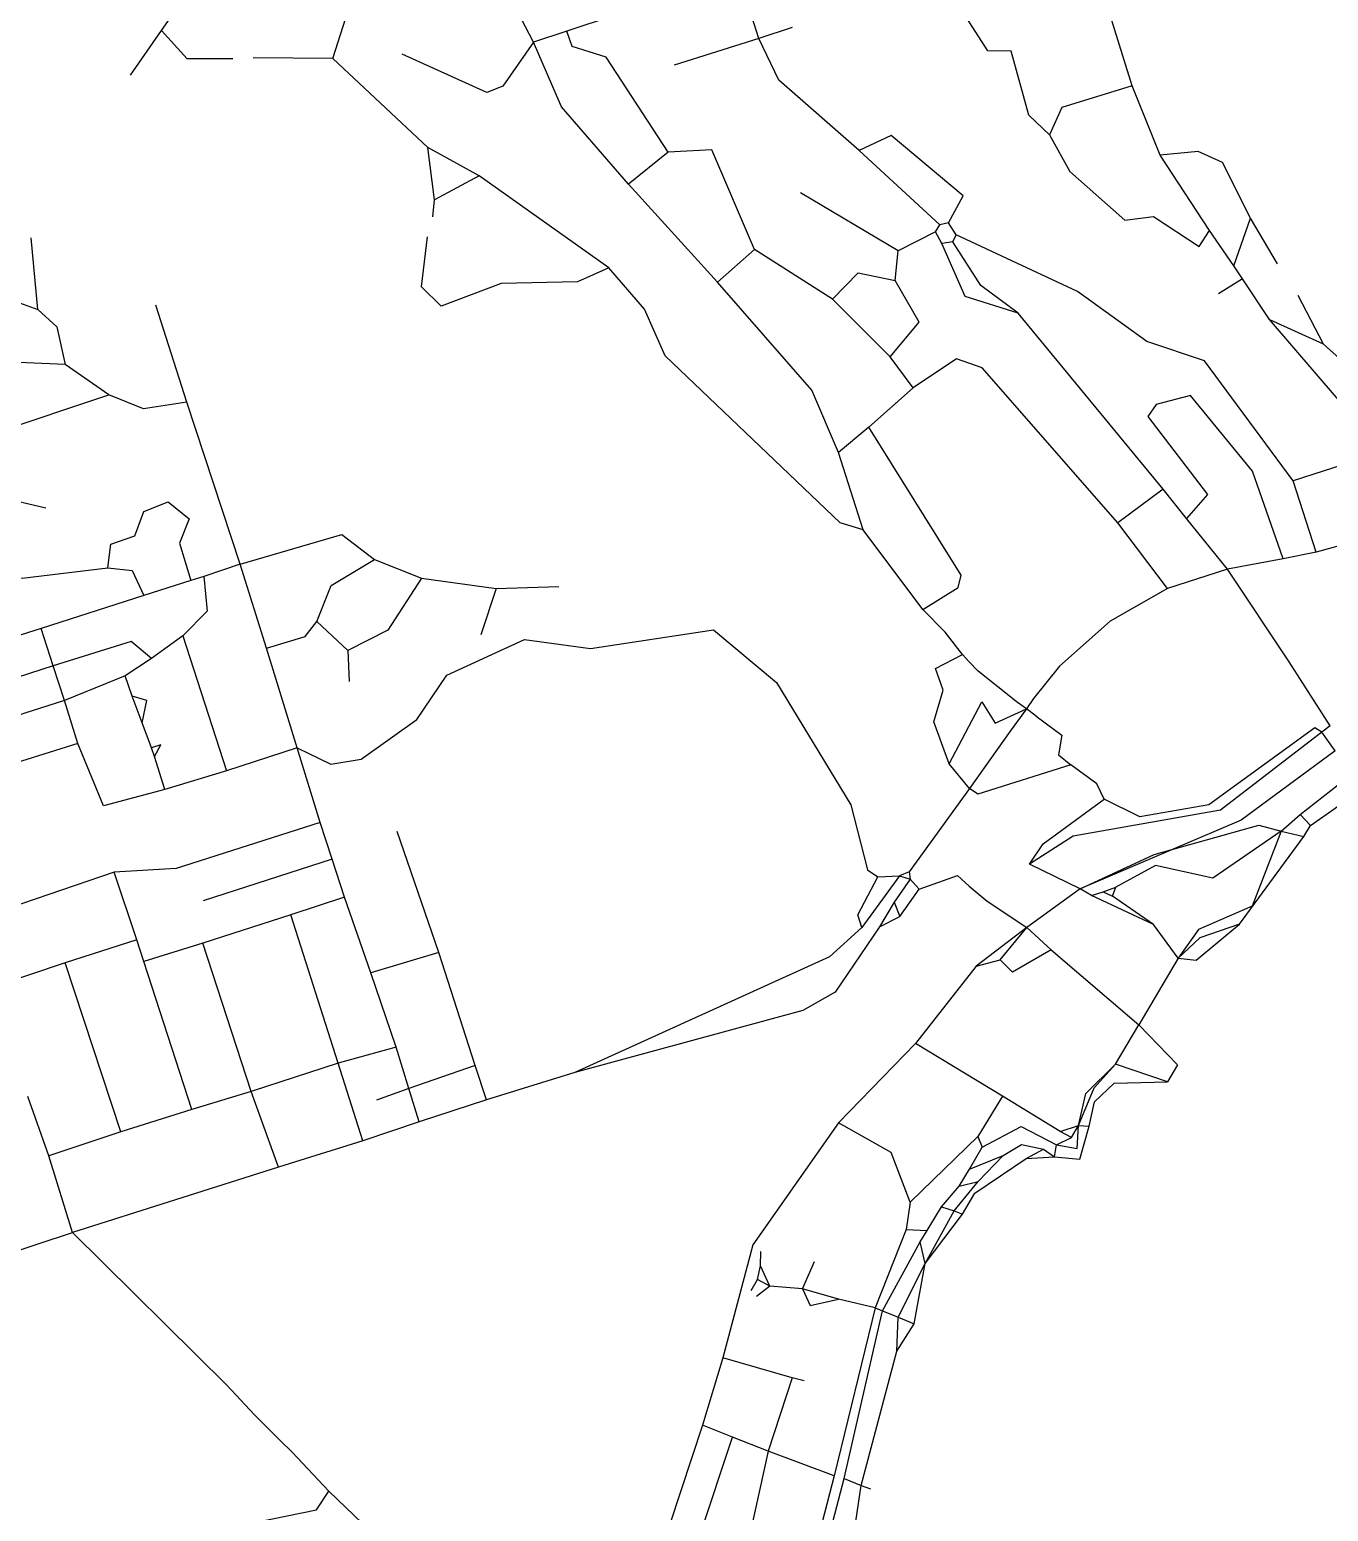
# Model space of a CAD drawing. Header units: metres. Extents: x 609554 to 651406, y 4826501 to 4857446.
# Drawn here: x 621725 to 623561, y 4831387 to 4833481 of the extents above; entities that cross this region are included whole.
import ezdxf

# ---------------------------------------------------------------- set-up
doc = ezdxf.new("R2010")
doc.units = ezdxf.units.M

msp = doc.modelspace()

# ---------------------------------------------------------------- linework, layer by layer
at = {"layer": 'ROADS'}
for points in [[(622755.7, 4833468.2), (622726.1, 4833562.1)], [(622153.8, 4833439.9), (622186.5, 4833543.6)], [(622437.1, 4833463.1), (622398.2, 4833538.3)], [(623283.3, 4833401.4), (623240.7, 4833537.9)], [(621911.6, 4833479.7), (621939.5, 4833519.3)], [(622618.1, 4833523.2), (622484.6, 4833478.6)], [(623166.3, 4833332), (623137.4, 4833360), (623112.3, 4833450.2), (623079.2, 4833450.6), (623027.7, 4833531.8)], [(621868, 4833416.3), (621911.6, 4833479.7)], [(622012.5, 4833439.3), (621947.8, 4833439.7), (621911.6, 4833479.7)], [(622484.6, 4833478.6), (622437.1, 4833463.1)], [(622627.6, 4833307.5), (622540, 4833442), (622492, 4833456.8), (622484.6, 4833478.6)], [(622802.8, 4833483.8), (622755.7, 4833468.2)], [(622437.1, 4833463.1), (622393.9, 4833400.8), (622371.5, 4833391.7), (622251.5, 4833446.1)], [(622571.6, 4833262.3), (622476.7, 4833371.6), (622437.1, 4833463.1)], [(622755.7, 4833468.2), (622635.9, 4833430.7)], [(622897.5, 4833309.9), (622783.9, 4833409.2), (622755.7, 4833468.2)], [(622153.8, 4833439.9), (622040.9, 4833440.9)], [(622288, 4833314.3), (622153.8, 4833439.9)], [(623283.3, 4833401.4), (623184, 4833370.8), (623166.3, 4833332)], [(623322.6, 4833303.2), (623283.3, 4833401.4)], [(621563.3, 4833375.6), (621546, 4833283.6), (621581, 4833165.3), (621622.5, 4833126.6), (621736.6, 4833085.3)], [(623023.5, 4833207.8), (623044.4, 4833246.1), (622942.5, 4833331.2), (622897.5, 4833309.9)], [(623166.3, 4833332), (623195.1, 4833280.2), (623272.7, 4833211.5), (623313.2, 4833216.9), (623377.8, 4833174.4), (623392.6, 4833196.7)], [(622297.6, 4833240.4), (622288, 4833314.3)], [(622360.6, 4833274.3), (622288, 4833314.3)], [(622627.6, 4833307.5), (622571.6, 4833262.3)], [(622749.7, 4833169.9), (622689.2, 4833310.9), (622627.6, 4833307.5)], [(623011.3, 4833205), (622897.5, 4833309.9)], [(623450.3, 4833214.3), (623410.7, 4833293.2), (623376.3, 4833308.6), (623322.6, 4833303.2)], [(623392.6, 4833196.7), (623322.6, 4833303.2)], [(622360.6, 4833274.3), (622297.6, 4833240.4)], [(622543.9, 4833144), (622360.6, 4833274.3)], [(622697.2, 4833124), (622571.6, 4833262.3)], [(622952.7, 4833168), (622814.8, 4833250)], [(622294.8, 4833216.3), (622297.6, 4833240.4)], [(623005.2, 4833195), (623011.3, 4833205)], [(623023.5, 4833207.8), (623011.3, 4833205)], [(623034.5, 4833190.7), (623023.5, 4833207.8)], [(623427.1, 4833147), (623450.3, 4833214.3)], [(623488.4, 4833150), (623450.3, 4833214.3)], [(621736.6, 4833085.3), (621727.6, 4833186.7)], [(622543.9, 4833144), (622499.6, 4833124.5), (622391.6, 4833121.9), (622306.9, 4833090.2), (622279, 4833117.1), (622287.6, 4833187.8)], [(623005.2, 4833195), (622952.7, 4833168)], [(623014.5, 4833178.5), (623005.2, 4833195)], [(623029.7, 4833180.7), (623034.5, 4833190.7)], [(623511, 4832843.1), (623385.5, 4833012.8), (623303.9, 4833040.2), (623206.2, 4833110.9), (623034.5, 4833190.7)], [(623427.1, 4833147), (623392.6, 4833196.7)], [(622697.2, 4833124), (622749.7, 4833169.9)], [(622859.9, 4833100.1), (622749.7, 4833169.9)], [(622948.4, 4833126.1), (622952.7, 4833168)], [(623029.7, 4833180.7), (623014.5, 4833178.5)], [(623122.3, 4833080.3), (623047.5, 4833103.8), (623014.5, 4833178.5)], [(623122.3, 4833080.3), (623069.4, 4833119.4), (623029.7, 4833180.7)], [(622902.9, 4832773.8), (622870.5, 4832783.9), (622623.2, 4833019.9), (622594.1, 4833085.6), (622543.9, 4833144)], [(623439.3, 4833128.6), (623427.1, 4833147)], [(622868.3, 4832883), (622830.5, 4832971.2), (622697.2, 4833124)], [(622859.9, 4833100.1), (622895.9, 4833137), (622948.4, 4833126.1)], [(622941.5, 4833018.4), (622982.3, 4833067.2), (622948.4, 4833126.1)], [(623439.3, 4833128.6), (623405.3, 4833107.3)], [(623477.4, 4833071.2), (623439.3, 4833128.6)], [(622941.5, 4833018.4), (622859.9, 4833100.1)], [(623517.5, 4833105.7), (623553, 4833036.8)], [(621736.6, 4833085.3), (621763.5, 4833060.9), (621775.6, 4833007.6)], [(621947.4, 4832954.2), (621903.6, 4833091.5)], [(623327.2, 4832831.5), (623122.3, 4833080.3)], [(623477.4, 4833071.2), (623553, 4833036.8)], [(623638, 4832884.3), (623477.4, 4833071.2)], [(623553, 4833036.8), (623604.1, 4832991.3)], [(621775.6, 4833007.6), (621622, 4833014.3)], [(622973.8, 4832974.7), (622941.5, 4833018.4)], [(623263.2, 4832783.6), (623071.3, 4833002.8), (623034.9, 4833015.5), (622973.8, 4832974.7)], [(621837.2, 4832964.6), (621775.6, 4833007.6)], [(622973.8, 4832974.7), (622911.3, 4832918.9)], [(621667.4, 4832866.7), (621673.1, 4832910.1), (621837.2, 4832964.6)], [(621947.4, 4832954.2), (621886, 4832945), (621837.2, 4832964.6)], [(622022.9, 4832725.5), (621947.4, 4832954.2)], [(623496.8, 4832733.1), (623453.1, 4832856.7), (623365.8, 4832963.7), (623317.1, 4832951.2), (623305.3, 4832934.2), (623389.8, 4832823.7), (623360, 4832789.9)], [(622911.3, 4832918.9), (622868.3, 4832883)], [(622987.6, 4832661.5), (623037.5, 4832692.3), (623041.4, 4832709.8), (622911.3, 4832918.9)], [(622902.9, 4832773.8), (622868.3, 4832883)], [(623638, 4832884.3), (623511, 4832843.1)], [(621748, 4832804.6), (621698.2, 4832816.2), (621667.4, 4832866.7)], [(623327.2, 4832831.5), (623263.2, 4832783.6)], [(623360, 4832789.9), (623327.2, 4832831.5)], [(623543.1, 4832742.4), (623511, 4832843.1)], [(621835.6, 4832720.1), (621839.8, 4832753.5), (621873.7, 4832765.5), (621886.4, 4832799.8), (621921.2, 4832813.6), (621950.7, 4832789.5), (621936.9, 4832755.2), (621953.1, 4832702.3)], [(623333.4, 4832691.2), (623263.2, 4832783.6)], [(623418.1, 4832718.3), (623360, 4832789.9)], [(623697.1, 4832784.6), (623543.1, 4832742.4)], [(622022.9, 4832725.5), (622166.6, 4832767.4), (622212.6, 4832731.8)], [(622987.6, 4832661.5), (622902.9, 4832773.8)], [(623543.1, 4832742.4), (623496.8, 4832733.1)], [(622022.9, 4832725.5), (621971.6, 4832708.2)], [(622060, 4832606.8), (622022.9, 4832725.5)], [(622131.2, 4832644.5), (622151.5, 4832695.4), (622212.6, 4832731.8)], [(622212.6, 4832731.8), (622278.8, 4832705.7)], [(623496.8, 4832733.1), (623418.1, 4832718.3)], [(621665.6, 4832715.5), (621714.7, 4832705.8), (621835.6, 4832720.1)], [(621835.6, 4832720.1), (621870.2, 4832716.4), (621886.7, 4832681.3)], [(621953.1, 4832702.3), (621886.7, 4832681.3)], [(621971.6, 4832708.2), (621976.2, 4832659.2), (621941.8, 4832624.2)], [(621971.6, 4832708.2), (621953.1, 4832702.3)], [(622278.8, 4832705.7), (622231.2, 4832632), (622174.9, 4832603.3)], [(622278.8, 4832705.7), (622384.6, 4832691.1)], [(623418.1, 4832718.3), (623333.4, 4832691.2)], [(623505.3, 4832587.5), (623418.1, 4832718.3)], [(621886.7, 4832681.3), (621741.7, 4832634.5)], [(622384.6, 4832691.1), (622362.9, 4832625.7)], [(622384.6, 4832691.1), (622472.9, 4832694.1)], [(623333.4, 4832691.2), (623252, 4832645.1), (623180.4, 4832581.4)], [(623018.9, 4832629.5), (622987.6, 4832661.5)], [(622060, 4832606.8), (622114.5, 4832623.2), (622131.2, 4832644.5)], [(622131.2, 4832644.5), (622174.9, 4832603.3)], [(621741.7, 4832634.5), (621524.5, 4832565.6)], [(621758.3, 4832581.8), (621741.7, 4832634.5)], [(621897.5, 4832592.3), (621868.8, 4832616.3), (621758.3, 4832581.8)], [(621941.8, 4832624.2), (621897.5, 4832592.3)], [(621941.8, 4832624.2), (622003.4, 4832433.5)], [(622103.1, 4832465.7), (622151, 4832442.9), (622193.7, 4832450), (622272.6, 4832506.1), (622314.8, 4832568.5), (622424.4, 4832618.9), (622517.8, 4832606.1), (622691.8, 4832632.8), (622780.6, 4832558.4), (622885.7, 4832385.2), (622909.3, 4832293.7), (622924, 4832283.5)], [(623043.7, 4832597.6), (623018.9, 4832629.5)], [(622103.1, 4832465.7), (622060, 4832606.8)], [(622174.9, 4832603.3), (622177, 4832559.4)], [(623024.8, 4832443.2), (623003.1, 4832502.6), (623016.1, 4832547.3), (623005.4, 4832577.9), (623043.7, 4832597.6)], [(623052.5, 4832587.8), (623043.7, 4832597.6)], [(621758.3, 4832581.8), (621605.3, 4832532.5)], [(621774.7, 4832532.6), (621758.3, 4832581.8)], [(621897.5, 4832592.3), (621860.3, 4832567.5)], [(623065.6, 4832574.2), (623052.5, 4832587.8)], [(623180.4, 4832581.4), (623144, 4832535.7)], [(623562.9, 4832496.9), (623505.3, 4832587.5)], [(621860.3, 4832567.5), (621774.7, 4832532.6)], [(621869.9, 4832538.9), (621860.3, 4832567.5)], [(623121.2, 4832530.1), (623065.6, 4832574.2)], [(621774.7, 4832532.6), (621558.6, 4832464.2)], [(621793.5, 4832471.9), (621774.7, 4832532.6)], [(621884.2, 4832501.3), (621869.9, 4832538.9)], [(621884.2, 4832501.3), (621890.8, 4832533), (621869.9, 4832538.9)], [(623144, 4832535.7), (623133.8, 4832521.1)], [(623024.8, 4832443.2), (623071, 4832531.1)], [(623071, 4832531.1), (623089.8, 4832500.7), (623133.8, 4832521.1)], [(623133.8, 4832521.1), (623110.9, 4832489.6)], [(623133.8, 4832521.1), (623121.2, 4832530.1)], [(623147.4, 4832510.8), (623133.8, 4832521.1)], [(621897.6, 4832466.1), (621884.2, 4832501.3)], [(623147.4, 4832510.8), (623183.9, 4832484), (623179.3, 4832456), (623196.6, 4832441.8)], [(623551.3, 4832487.9), (623541.2, 4832494.3), (623391.4, 4832385.3), (623294.2, 4832368.3), (623243.8, 4832393.2)], [(623562.9, 4832496.9), (623551.3, 4832487.9)], [(621793.5, 4832471.9), (621648.9, 4832426.8)], [(621916.1, 4832407), (621829.8, 4832384.1), (621793.5, 4832471.9)], [(621901.5, 4832453.6), (621910.5, 4832470.1), (621897.6, 4832466.1)], [(623110.9, 4832489.6), (623074.3, 4832437.8)], [(623551.3, 4832487.9), (623408.2, 4832377.9), (623200.1, 4832341.2), (623138.3, 4832301.3)], [(623569.9, 4832461.8), (623551.3, 4832487.9)], [(621901.5, 4832453.6), (621897.6, 4832466.1)], [(621916.1, 4832407), (621901.5, 4832453.6)], [(622103.1, 4832465.7), (622003.4, 4832433.5)], [(622135.6, 4832360.6), (622103.1, 4832465.7)], [(623569.9, 4832461.8), (623437.2, 4832363.8), (623209.7, 4832266.6)], [(622003.4, 4832433.5), (621916.1, 4832407)], [(623053.5, 4832408.2), (623024.8, 4832443.2)], [(623196.6, 4832441.8), (623065, 4832400.6), (623053.5, 4832408.2)], [(623074.3, 4832437.8), (623053.5, 4832408.2)], [(623233.3, 4832415.2), (623196.6, 4832441.8)], [(623520.6, 4832371.7), (623596.6, 4832431)], [(623053.5, 4832408.2), (622968.1, 4832290.6)], [(623243.8, 4832393.2), (623233.3, 4832415.2)], [(623535.4, 4832356.3), (623613.1, 4832410.8)], [(623157.7, 4832330.1), (623243.8, 4832393.2)], [(623494, 4832348.1), (623520.6, 4832371.7)], [(623535.4, 4832356.3), (623520.6, 4832371.7)], [(622135.6, 4832360.6), (621932.4, 4832295.4), (621844.5, 4832290.3)], [(622152.8, 4832308.4), (622135.6, 4832360.6)], [(622303.6, 4832176.7), (622244.6, 4832347.5)], [(623209.7, 4832266.6), (623314.2, 4832315), (623462.4, 4832356.4), (623494, 4832348.1)], [(623494, 4832348.1), (623397.3, 4832281.6), (623316.3, 4832299.7), (623260, 4832269.1)], [(623494, 4832348.1), (623452.8, 4832242.2), (623376.9, 4832209), (623348.3, 4832168.8)], [(623494, 4832348.1), (623525.9, 4832340.6)], [(623525.9, 4832340.6), (623535.4, 4832356.3)], [(623138.3, 4832301.3), (623157.7, 4832330.1)], [(623435.1, 4832216.5), (623525.9, 4832340.6)], [(622152.8, 4832308.4), (621970.6, 4832249.6)], [(622170.2, 4832254.7), (622152.8, 4832308.4)], [(621844.5, 4832290.3), (621640.1, 4832220.6)], [(621876.5, 4832194.4), (621844.5, 4832290.3)], [(622901.1, 4832212.1), (622895.8, 4832229.7), (622924, 4832283.5)], [(622954.7, 4832284.8), (622901.1, 4832212.1)], [(622924, 4832283.5), (622954.7, 4832284.8)], [(622968.1, 4832290.6), (622954.7, 4832284.8)], [(622954.7, 4832284.8), (622969.6, 4832280.1)], [(622968.1, 4832290.6), (622969.6, 4832280.1)], [(622982.3, 4832266.1), (623036.4, 4832285.3), (623053.1, 4832270.3)], [(623209.7, 4832266.6), (623138.3, 4832301.3)], [(622969.6, 4832280.1), (622947.1, 4832248)], [(622955.1, 4832227.7), (622982.3, 4832266.1)], [(622969.6, 4832280.1), (622982.3, 4832266.1)], [(623053.1, 4832270.3), (623078.4, 4832249)], [(623209.7, 4832266.6), (623134.3, 4832212)], [(623225.9, 4832257.2), (623209.7, 4832266.6)], [(623225.9, 4832257.2), (623242.5, 4832262.5)], [(623242.5, 4832262.5), (623260, 4832269.1)], [(623242.5, 4832262.5), (623255.6, 4832256.5)], [(623255.6, 4832256.5), (623260, 4832269.1)], [(622170.2, 4832254.7), (622094.2, 4832229.9)], [(622207.2, 4832147.9), (622170.2, 4832254.7)], [(622947.1, 4832248), (622926.1, 4832213)], [(622947.1, 4832248), (622955.1, 4832227.7)], [(623078.4, 4832249), (623134.3, 4832212)], [(623313.6, 4832216.2), (623225.9, 4832257.2)], [(623313.6, 4832216.2), (623255.6, 4832256.5)], [(622094.2, 4832229.9), (621970.2, 4832190.1)], [(622161, 4832020.1), (622094.2, 4832229.9)], [(622926.1, 4832213), (622955.1, 4832227.7)], [(622926.1, 4832213), (622863.5, 4832120.5), (622818.1, 4832094.5), (622495.8, 4832007.1)], [(622901.1, 4832212.1), (622855.4, 4832170.6), (622495.8, 4832007.1)], [(623134.3, 4832212), (623062.7, 4832157.3)], [(623096.6, 4832166.2), (623134.3, 4832212)], [(623134.3, 4832212), (623168.8, 4832180.5)], [(623348.3, 4832168.8), (623313.6, 4832216.2)], [(623435.1, 4832216.5), (623378.7, 4832197.6), (623348.3, 4832168.8)], [(623348.3, 4832168.8), (623373.7, 4832165.8), (623435.1, 4832216.5)], [(621876.5, 4832194.4), (621775.6, 4832162.1)], [(621886.8, 4832164.1), (621876.5, 4832194.4)], [(621970.2, 4832190.1), (621886.8, 4832164.1)], [(622038.4, 4831980.3), (621970.2, 4832190.1)], [(622303.6, 4832176.7), (622207.2, 4832147.9)], [(622354.8, 4832017.2), (622303.6, 4832176.7)], [(623168.8, 4832180.5), (623114.1, 4832148.9), (623096.6, 4832166.2)], [(623168.8, 4832180.5), (623292.8, 4832074.5)], [(621775.6, 4832162.1), (621671.2, 4832127.2)], [(621854.2, 4831923.5), (621775.6, 4832162.1)], [(621954.4, 4831954.8), (621886.8, 4832164.1)], [(623062.7, 4832157.3), (622977.3, 4832048.3)], [(623062.7, 4832157.3), (623096.6, 4832166.2)], [(623348.3, 4832168.8), (623292.8, 4832074.5)], [(622243.1, 4832043), (622207.2, 4832147.9)], [(623259.9, 4832018.9), (623292.8, 4832074.5)], [(623292.8, 4832074.5), (623347.5, 4832018), (623333.3, 4831994)], [(622243.1, 4832043), (622161, 4832020.1)], [(622261, 4831984.6), (622243.1, 4832043)], [(622977.3, 4832048.3), (622868.5, 4831936)], [(623099.9, 4831973.7), (622977.3, 4832048.3)], [(622161, 4832020.1), (622038.4, 4831980.3)], [(622196.2, 4831910.7), (622161, 4832020.1)], [(622354.8, 4832017.2), (622261, 4831984.6)], [(622370.8, 4831968.3), (622354.8, 4832017.2)], [(623207.6, 4831932), (623217.7, 4831977.5), (623259.9, 4832018.9)], [(623207.6, 4831932), (623229.6, 4831985.3), (623259.9, 4832018.9)], [(623333.3, 4831994), (623259.9, 4832018.9)], [(622495.8, 4832007.1), (622370.8, 4831968.3)], [(623222.5, 4831931.4), (623230.2, 4831965.7), (623257.6, 4831992.2), (623333.3, 4831994)], [(621752.2, 4831889.6), (621722.8, 4831973.2)], [(622038.4, 4831980.3), (621954.4, 4831954.8)], [(622077.1, 4831873.5), (622038.4, 4831980.3)], [(622261, 4831984.6), (622215.4, 4831968)], [(622275.5, 4831937.6), (622261, 4831984.6)], [(622370.8, 4831968.3), (622275.5, 4831937.6)], [(623099.9, 4831973.7), (623065.3, 4831916.5)], [(623181.5, 4831923.9), (623099.9, 4831973.7)], [(621954.4, 4831954.8), (621854.2, 4831923.5)], [(622275.5, 4831937.6), (622196.2, 4831910.7)], [(622868.5, 4831936), (622747.2, 4831763.7), (622704.6, 4831603.7)], [(622969.5, 4831823.9), (622942.5, 4831893.9), (622868.5, 4831936)], [(623071.2, 4831901.4), (623126.5, 4831930.9), (623176.5, 4831904.7)], [(623173.5, 4831887.8), (623209.1, 4831884.5), (623222.5, 4831931.4)], [(623176.5, 4831904.7), (623205.6, 4831899.9), (623207.6, 4831932)], [(623181.5, 4831923.9), (623207.6, 4831932)], [(623197.7, 4831915.4), (623207.6, 4831932)], [(623207.6, 4831932), (623222.5, 4831931.4)], [(621854.2, 4831923.5), (621752.2, 4831889.6)], [(622196.2, 4831910.7), (622077.1, 4831873.5)], [(623065.3, 4831916.5), (622969.5, 4831823.9)], [(623065.3, 4831916.5), (623071.2, 4831901.4)], [(623100.8, 4831889.8), (623126.8, 4831905.2), (623157.8, 4831898.9)], [(623173.5, 4831887.8), (623176.5, 4831904.7)], [(623176.5, 4831904.7), (623197.7, 4831915.4)], [(623197.7, 4831915.4), (623181.5, 4831923.9)], [(621786, 4831780.8), (621752.2, 4831889.6)], [(623043.7, 4831806.8), (623061.1, 4831836.6), (623133.5, 4831885.5)], [(623053.2, 4831870.3), (623071.2, 4831901.4)], [(623053.2, 4831870.3), (623100.8, 4831889.8)], [(623065.8, 4831853.3), (623100.8, 4831889.8)], [(623133.5, 4831885.5), (623157.8, 4831898.9)], [(623133.5, 4831885.5), (623173.5, 4831887.8)], [(623157.8, 4831898.9), (623173.5, 4831887.8)], [(622077.1, 4831873.5), (621786, 4831780.8)], [(623038.6, 4831846.3), (623053.2, 4831870.3)], [(623013.9, 4831817.1), (623038.6, 4831846.3)], [(623031.6, 4831811.5), (623065.8, 4831853.3)], [(623038.6, 4831846.3), (623065.8, 4831853.3)], [(622969.5, 4831823.9), (622963.7, 4831785.3)], [(622990.6, 4831737.2), (623031.6, 4831811.5)], [(622990.6, 4831737.2), (623043.7, 4831806.8)], [(622993.4, 4831783.7), (623013.9, 4831817.1)], [(623013.9, 4831817.1), (623031.6, 4831811.5)], [(623031.6, 4831811.5), (623043.7, 4831806.8)], [(621488.6, 4831682.9), (621786, 4831780.8)], [(622003.7, 4831565.2), (621786, 4831780.8)], [(622963.7, 4831785.3), (622920.2, 4831674.6)], [(622963.7, 4831785.3), (622993.4, 4831783.7)], [(622983.5, 4831768), (622993.4, 4831783.7)], [(622930.4, 4831670.2), (622983.5, 4831768)], [(622990.6, 4831737.2), (622983.5, 4831768)], [(622758.2, 4831734), (622758.3, 4831754.4)], [(622817.5, 4831701.6), (622834.4, 4831739.9)], [(622952.6, 4831661.2), (622990.6, 4831737.2)], [(622975, 4831652.2), (622990.6, 4831737.2)], [(622753.6, 4831714.5), (622758.2, 4831734)], [(622771.2, 4831705.2), (622758.2, 4831734)], [(622745, 4831699.1), (622753.6, 4831714.5)], [(622771.2, 4831705.2), (622752.4, 4831690.8)], [(622771.2, 4831705.2), (622753.6, 4831714.5)], [(622817.5, 4831701.6), (622771.2, 4831705.2)], [(622868.4, 4831686.7), (622817.5, 4831701.6)], [(622817.5, 4831701.6), (622828.1, 4831677.9), (622868.4, 4831686.7)], [(622920.2, 4831674.6), (622862, 4831437.2)], [(622920.2, 4831674.6), (622868.4, 4831686.7)], [(622920.2, 4831674.6), (622930.4, 4831670.2)], [(622876.1, 4831433.4), (622930.4, 4831670.2)], [(622930.4, 4831670.2), (622952.6, 4831661.2)], [(622950.9, 4831613.3), (622952.6, 4831661.2)], [(622952.6, 4831661.2), (622975, 4831652.2)], [(622950.9, 4831613.3), (622975, 4831652.2)], [(622900.3, 4831423.5), (622950.9, 4831613.3)], [(622704.6, 4831603.7), (622675.9, 4831508.9)], [(622802.9, 4831575.6), (622704.6, 4831603.7)], [(622802.9, 4831575.6), (622769, 4831471.9)], [(622819.8, 4831571.6), (622802.9, 4831575.6)], [(622043, 4831523.6), (622003.7, 4831565.2)], [(622078.6, 4831487.7), (622043, 4831523.6)], [(622675.9, 4831508.9), (622629.7, 4831369)], [(622718.6, 4831492), (622675.9, 4831508.9)], [(622096.1, 4831470.6), (622078.6, 4831487.7)], [(622672.4, 4831353), (622718.6, 4831492)], [(622769, 4831471.9), (622718.6, 4831492)], [(622148.2, 4831415.5), (622096.1, 4831470.6)], [(622769, 4831471.9), (622737.3, 4831328.8)], [(622862, 4831437.2), (622769, 4831471.9)], [(622862, 4831437.2), (622824.7, 4831293.4)], [(622836.9, 4831282.4), (622876.1, 4831433.4)], [(622876.1, 4831433.4), (622900.3, 4831423.5)], [(622887.2, 4831334.3), (622900.3, 4831423.5)], [(622900.3, 4831423.5), (622913.5, 4831418.9)], [(621893.5, 4831318.1), (621900.2, 4831342), (622130.6, 4831389.1), (622148.2, 4831415.5)], [(622207.3, 4831358.4), (622148.2, 4831415.5)]]:
    msp.add_lwpolyline(points, dxfattribs=at)

doc.saveas('drawing.dxf')
